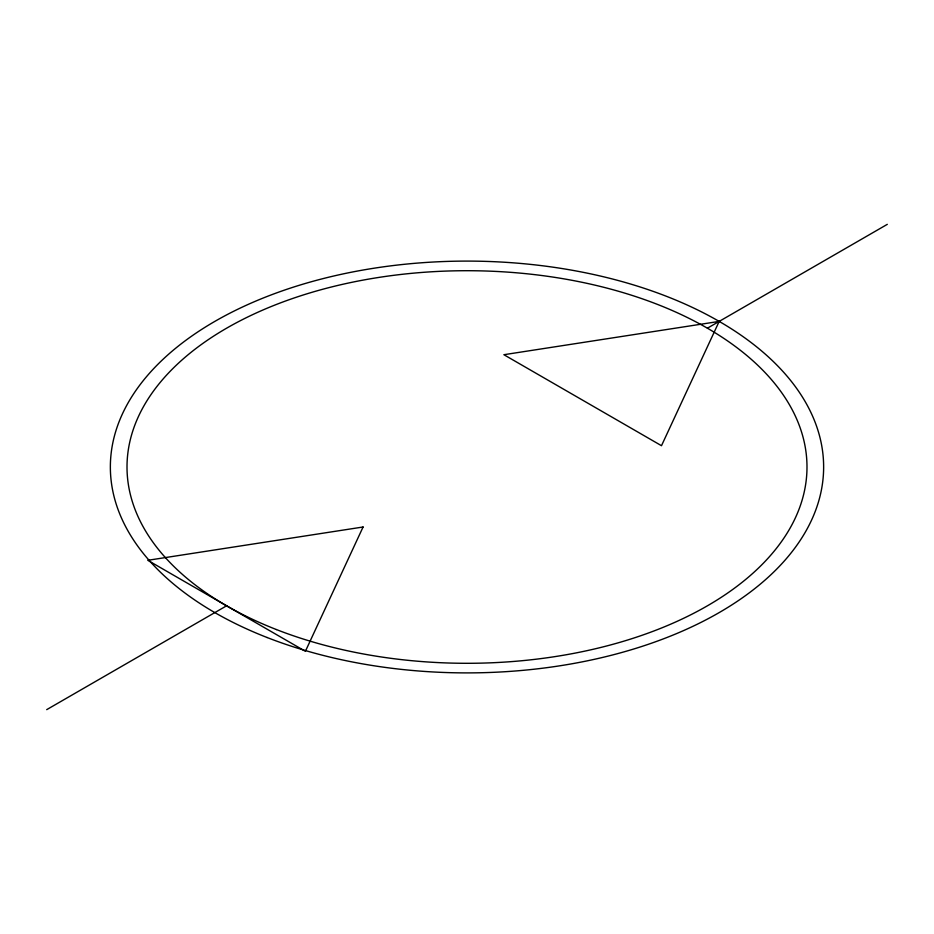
<?xml version="1.0" encoding="UTF-8"?>
<svg xmlns="http://www.w3.org/2000/svg" width="934" height="934" viewBox="0 0 934 934"><rect width="100%" height="100%" fill="white"/><g stroke="black" fill="none" stroke-linecap="round" stroke-linejoin="round"><path stroke-width="1.4" d="M46.7 709.653L226.588 605.804M707.412 328.196L887.3 224.347M363.081 526.998L305.395 651.302L147.782 560.307L363.081 526.998M719.18 321.401L661.494 445.705L503.881 354.71L719.18 321.401M267.101 637.513A356.636 205.9 0 0 0 822.726 481.687A356.636 205.9 0 0 0 311.174 281.788A356.636 205.9 0 0 0 267.101 637.513M276.429 629.563A339.988 196.292 0 0 0 806.124 480.998A339.988 196.292 0 0 0 318.447 290.439A339.988 196.292 0 0 0 276.429 629.563"/></g></svg>
